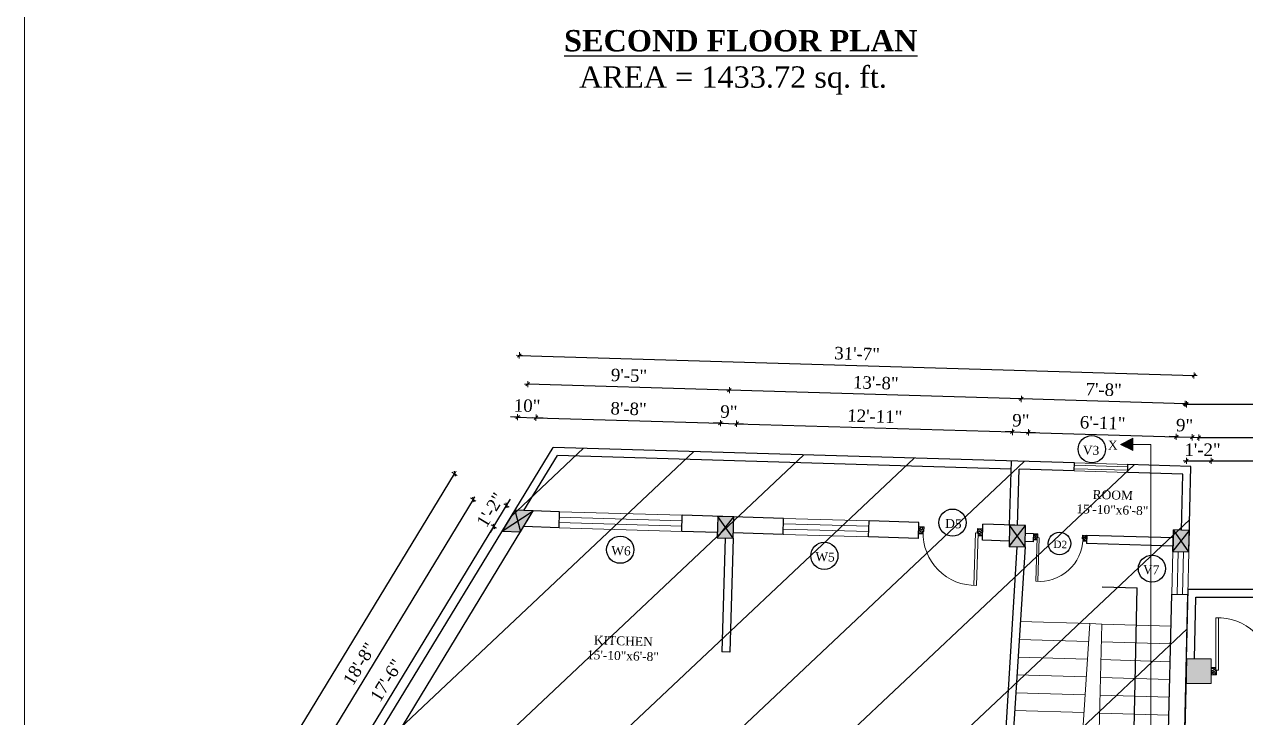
# Model space of a CAD drawing. Header units: inches. Extents: x 4069 to 291496, y -47643 to 12535.
# Drawn here: x 118399 to 119084, y -28604 to -28215 of the extents above; entities that cross this region are included whole.
import ezdxf

# ---------------------------------------------------------------- set-up
doc = ezdxf.new("R2010")
doc.units = ezdxf.units.IN
doc.header["$LTSCALE"] = 5
doc.header["$MEASUREMENT"] = 0
for name, color, linetype, lineweight in [('A-WALL', 7, 'Continuous', 9), ('Dimension', 7, 'Continuous', 18), ('DOOR', 62, 'Continuous', 0), ('Dw', 2, 'Continuous', 18), ('ele1', 21, 'Continuous', 20), ('tefriş', 30, 'Continuous', 9)]:
    doc.layers.add(name, color=color, linetype=linetype, lineweight=lineweight)
doc.layers.add('dim line', color=7, linetype='Continuous', lineweight=15, true_color=0xfab2b2)
doc.layers.add('TEXT', color=6, linetype='Continuous')
doc.layers.add('WALL', color=7, linetype='Continuous')
doc.styles.add('ordinary', font='times.ttf')
doc.dimstyles.new('Copy of 96', dxfattribs={"dimtxt": 7, "dimasz": 4, "dimexe": 0.5, "dimexo": 0.5, "dimgap": 3, "dimtad": 1, "dimdec": 1, "dimzin": 11, "dimdsep": 46, "dimlunit": 4, "dimtxsty": 'ordinary', "dimblk": 'OBLIQUE', "dimcen": 0.09, "dimse1": 1, "dimse2": 1, "dimclrt": 6, "dimazin": 0, "dimtfac": 1, "dimtdec": 1, "dimtix": 1, "dimtmove": 2, "dimatfit": 3, "dimldrblk": 'leader', "dimfxl": 0.5, "dimfxlon": 1, "dimtolj": 1, "dimtzin": 0, "dimarcsym": 0})

# ---------------------------------------------------------------- blocks, each defined once
blk = doc.blocks.new('C1a')
at = {"color": 1, "ltscale": 5}
for p, q in [((18657.75, 4625.76), (18648.75, 4625.76)), ((18648.75, 4625.76), (18648.82, 4613.76)), ((18657.82, 4613.76), (18657.75, 4625.76)), ((18648.82, 4613.76), (18657.82, 4613.76))]:
    blk.add_line(p, q, dxfattribs=at)
blk = doc.blocks.new('c2a')
at = {"color": 1, "ltscale": 5}
for p, q in [((18091.63, 4625.76), (18084.82, 4613.76)), ((18101.98, 4625.76), (18091.63, 4625.76)), ((18095.17, 4613.76), (18101.98, 4625.76)), ((18084.82, 4613.76), (18095.17, 4613.76))]:
    blk.add_line(p, q, dxfattribs=at)
blk = doc.blocks.new('A$C27B36B59')
at = {"layer": 'DOOR'}
for p, q in [((0, 4), (0, 0)), ((2.5, 4), (0, 4)), ((0, 0), (3, 0)), ((2.5, 2.5), (2.5, 4)), ((3, 2.5), (2.5, 2.5)), ((3, 0), (3, 2.5))]:
    blk.add_line(p, q, dxfattribs=at)
for centre, radius, start, end in [((-1.4, -0.54), 4.75, 22.14107, 72.83803), ((1.34, 2.09), 1.64, 45.13802, 144.89476), ((2.21, 0.3), 2.49, 83.31492, 152.65798), ((0.13, 0.37), 2.05, 349.48753, 93.68048), ((1.96, -0.47), 2.01, 58.74475, 166.49498), ((-0.06, 0.32), 1.13, 343.54197, 86.94698), ((2.08, -0.4), 1.17, 38.28162, 160.15192)]:
    blk.add_arc(centre, radius, start, end, dxfattribs=at)
blk = doc.blocks.new('D2')
at = {"layer": 'DOOR'}
for p, q in [((74473.95, 24047.59), (74473.95, 24018.09)), ((74473.95, 24047.59), (74475.45, 24047.59)), ((74475.45, 24047.59), (74475.45, 24018.13))]:
    blk.add_line(p, q, dxfattribs=at)
blk.add_arc((74473.95, 24047.59), 29.5, 180, 272.9146, dxfattribs=at)
at = {"layer": 'DOOR', "xscale": -1, "rotation": 180}
blk.add_blockref('A$C27B36B59', (74441.95, 24050.09), dxfattribs=at)
at = {"layer": 'DOOR', "rotation": 180}
blk.add_blockref('A$C27B36B59', (74477.95, 24050.09), dxfattribs=at)
blk = doc.blocks.new('oblique')
at = {"color": 0, "lineweight": -2}
blk.add_line((0.25, 0.25), (-0.25, -0.25), dxfattribs=at)
at = {"layer": 'dim line', "lineweight": 9}
for p, q in [((-0.4375, 0), (0.4375, 0)), ((0, 0.4375), (0, -0.4375))]:
    blk.add_line(p, q, dxfattribs=at)
blk = doc.blocks.new('*D5397')
at = {"layer": 'A-WALL', "color": 0, "lineweight": -2, "ltscale": 50, "transparency": 16777216}
blk.add_line((118553.06, -28676.69), (118662.38, -28496.87), dxfattribs=at)
at = {"layer": 'Defpoints', "color": 0, "ltscale": 50, "transparency": 16777216}
for p in [(118662.38, -28496.87), (118666.95, -28499.65), (118557.62, -28679.46)]:
    blk.add_point(p, dxfattribs=at)
at = {"layer": 'A-WALL', "color": 0, "lineweight": -2, "ltscale": 50, "transparency": 16777216, "xscale": 4, "yscale": 4, "zscale": 4}
for p, rotation in [((118662.38, -28496.87), 58.70147092305078), ((118553.06, -28676.69), 238.7014709230508)]:
    blk.add_blockref('oblique', p, dxfattribs=dict(at, rotation=rotation))
at = {"layer": 'A-WALL', "color": 6, "ltscale": 50, "transparency": 16777216, "insert": (118602.11, -28583.37), "char_height": 7, "attachment_point": 5, "rotation": 58.70147, "style": 'ordinary'}
blk.add_mtext('\\A1;17\'-6"', dxfattribs=at)
blk = doc.blocks.new('_OBLIQUE')
at = {"color": 0, "linetype": 'ByBlock'}
blk.add_line((-0.5, -0.5), (0.5, 0.5), dxfattribs=at)
blk = doc.blocks.new('leader')
at = {"layer": 'Dimension'}
for p, q in [((0, -4.33), (0, 4.33)), ((-4.42, 0), (4.42, 0))]:
    blk.add_line(p, q, dxfattribs=at)
blk = doc.blocks.new('*D5398')
at = {"layer": 'A-WALL', "color": 0, "lineweight": -2, "ltscale": 50, "transparency": 16777216}
for p, q in [((118669.55, -28485.08), (118671.63, -28481.66)), ((118662.38, -28496.87), (118669.55, -28485.08)), ((118662.38, -28496.87), (118660.3, -28500.29))]:
    blk.add_line(p, q, dxfattribs=at)
at = {"layer": 'Defpoints', "color": 0, "ltscale": 50, "transparency": 16777216}
for p in [(118669.55, -28485.08), (118674.12, -28487.85), (118666.95, -28499.65)]:
    blk.add_point(p, dxfattribs=at)
at = {"layer": 'A-WALL', "color": 0, "lineweight": -2, "ltscale": 50, "transparency": 16777216, "xscale": 4, "yscale": 4, "zscale": 4}
for p, rotation in [((118669.55, -28485.08), 238.7014709230508), ((118662.38, -28496.87), 58.70147092305078)]:
    blk.add_blockref('oblique', p, dxfattribs=dict(at, rotation=rotation))
at = {"layer": 'A-WALL', "color": 6, "ltscale": 50, "transparency": 16777216, "insert": (118660.41, -28487.6), "char_height": 7, "attachment_point": 5, "rotation": 58.70147, "style": 'ordinary'}
blk.add_mtext('\\A1;1\'-2"', dxfattribs=at)
blk = doc.blocks.new('*D5399')
at = {"layer": 'A-WALL', "color": 0, "lineweight": -2, "ltscale": 50, "transparency": 16777216}
blk.add_line((118650.75, -28481.72), (118534.26, -28673.33), dxfattribs=at)
at = {"layer": 'Defpoints', "color": 0, "ltscale": 50, "transparency": 16777216}
for p in [(118670.53, -28493.75), (118534.26, -28673.33), (118554.04, -28685.36)]:
    blk.add_point(p, dxfattribs=at)
at = {"layer": 'A-WALL', "color": 0, "lineweight": -2, "ltscale": 50, "transparency": 16777216, "xscale": 4, "yscale": 4, "zscale": 4}
for p, rotation in [((118650.75, -28481.72), 58.70147092277564), ((118534.26, -28673.33), 238.7014709227756)]:
    blk.add_blockref('oblique', p, dxfattribs=dict(at, rotation=rotation))
at = {"layer": 'A-WALL', "color": 6, "ltscale": 50, "transparency": 16777216, "insert": (118586.9, -28574.12), "char_height": 7, "attachment_point": 5, "rotation": 58.70147, "style": 'ordinary'}
blk.add_mtext('\\A1;18\'-8"', dxfattribs=at)
blk = doc.blocks.new('*D5401')
at = {"layer": 'A-WALL', "color": 0, "lineweight": -2, "ltscale": 50, "transparency": 16777216}
blk.add_line((118438.42, -28799.44), (118640.34, -28467.32), dxfattribs=at)
at = {"layer": 'Defpoints', "color": 0, "ltscale": 50, "transparency": 16777216}
for p in [(118640.34, -28467.32), (118674.12, -28487.85), (118472.19, -28819.98)]:
    blk.add_point(p, dxfattribs=at)
at = {"layer": 'A-WALL', "color": 0, "lineweight": -2, "ltscale": 50, "transparency": 16777216, "xscale": 4, "yscale": 4, "zscale": 4}
for p, rotation in [((118640.34, -28467.32), 58.70147092277312), ((118438.42, -28799.44), 238.7014709227732)]:
    blk.add_blockref('oblique', p, dxfattribs=dict(at, rotation=rotation))
at = {"layer": 'A-WALL', "color": 6, "ltscale": 50, "transparency": 16777216, "insert": (118533.77, -28629.97), "char_height": 7, "attachment_point": 5, "rotation": 58.70147, "style": 'ordinary'}
blk.add_mtext('\\A1;32\'-5"', dxfattribs=at)
blk = doc.blocks.new('*D5402')
at = {"layer": 'A-WALL', "color": 0, "lineweight": -2, "ltscale": 50, "transparency": 16777216}
for p, q in [((118675.68, -28435.51), (118671.68, -28435.39)), ((118675.68, -28435.51), (118686.02, -28435.81)), ((118686.02, -28435.81), (118690.02, -28435.93))]:
    blk.add_line(p, q, dxfattribs=at)
at = {"layer": 'Defpoints', "color": 0, "ltscale": 50, "transparency": 16777216}
for p in [(118686.02, -28435.81), (118674.12, -28487.85), (118684.46, -28488.16)]:
    blk.add_point(p, dxfattribs=at)
at = {"layer": 'A-WALL', "color": 0, "lineweight": -2, "ltscale": 50, "transparency": 16777216, "xscale": 4, "yscale": 4, "zscale": 4}
for p, rotation in [((118675.68, -28435.51), 358.2899854285503), ((118686.02, -28435.81), 178.2899854285504)]:
    blk.add_blockref('oblique', p, dxfattribs=dict(at, rotation=rotation))
at = {"layer": 'A-WALL', "color": 6, "ltscale": 50, "transparency": 16777216, "insert": (118681.05, -28429.1), "char_height": 7, "attachment_point": 5, "rotation": 358.28999, "style": 'ordinary'}
blk.add_mtext('\\A1;10"', dxfattribs=at)
blk = doc.blocks.new('*D5403')
at = {"layer": 'A-WALL', "color": 0, "lineweight": -2, "ltscale": 50, "transparency": 16777216}
blk.add_line((118686.02, -28435.81), (118789.63, -28438.91), dxfattribs=at)
at = {"layer": 'Defpoints', "color": 0, "ltscale": 50, "transparency": 16777216}
for p in [(118789.63, -28438.91), (118684.46, -28488.16), (118788.07, -28491.26)]:
    blk.add_point(p, dxfattribs=at)
at = {"layer": 'A-WALL', "color": 0, "lineweight": -2, "ltscale": 50, "transparency": 16777216, "xscale": 4, "yscale": 4, "zscale": 4}
for p, rotation in [((118686.02, -28435.81), 178.2899854285338), ((118789.63, -28438.91), 358.2899854285338)]:
    blk.add_blockref('oblique', p, dxfattribs=dict(at, rotation=rotation))
at = {"layer": 'A-WALL', "color": 6, "ltscale": 50, "transparency": 16777216, "insert": (118738.02, -28430.8), "char_height": 7, "attachment_point": 5, "rotation": 358.28999, "style": 'ordinary'}
blk.add_mtext('\\A1;8\'-8"', dxfattribs=at)
blk = doc.blocks.new('*D5404')
at = {"layer": 'A-WALL', "color": 0, "lineweight": -2, "ltscale": 50, "transparency": 16777216}
for p, q in [((118789.63, -28438.91), (118785.63, -28438.79)), ((118789.63, -28438.91), (118798.62, -28439.18)), ((118798.62, -28439.18), (118802.62, -28439.29))]:
    blk.add_line(p, q, dxfattribs=at)
at = {"layer": 'Defpoints', "color": 0, "ltscale": 50, "transparency": 16777216}
for p in [(118798.62, -28439.18), (118788.07, -28491.26), (118797.06, -28491.52)]:
    blk.add_point(p, dxfattribs=at)
at = {"layer": 'A-WALL', "color": 0, "lineweight": -2, "ltscale": 50, "transparency": 16777216, "xscale": 4, "yscale": 4, "zscale": 4}
for p, rotation in [((118789.63, -28438.91), 358.2899854285338), ((118798.62, -28439.18), 178.2899854285338)]:
    blk.add_blockref('oblique', p, dxfattribs=dict(at, rotation=rotation))
at = {"layer": 'A-WALL', "color": 6, "ltscale": 50, "transparency": 16777216, "insert": (118794.32, -28432.47), "char_height": 7, "attachment_point": 5, "rotation": 358.28999, "style": 'ordinary'}
blk.add_mtext('\\A1;9"', dxfattribs=at)
blk = doc.blocks.new('*D5405')
at = {"layer": 'A-WALL', "color": 0, "lineweight": -2, "ltscale": 50, "transparency": 16777216}
blk.add_line((118798.62, -28439.18), (118953.56, -28443.8), dxfattribs=at)
at = {"layer": 'Defpoints', "color": 0, "ltscale": 50, "transparency": 16777216}
for p in [(118953.56, -28443.8), (118797.06, -28491.52), (118951.99, -28496.15)]:
    blk.add_point(p, dxfattribs=at)
at = {"layer": 'A-WALL', "color": 0, "lineweight": -2, "ltscale": 50, "transparency": 16777216, "xscale": 4, "yscale": 4, "zscale": 4}
for p, rotation in [((118798.62, -28439.18), 178.2899854285338), ((118953.56, -28443.8), 358.2899854285338)]:
    blk.add_blockref('oblique', p, dxfattribs=dict(at, rotation=rotation))
at = {"layer": 'A-WALL', "color": 6, "ltscale": 50, "transparency": 16777216, "insert": (118876.28, -28434.99), "char_height": 7, "attachment_point": 5, "rotation": 358.28999, "style": 'ordinary'}
blk.add_mtext('\\A1;12\'-11"', dxfattribs=at)
blk = doc.blocks.new('*D5406')
at = {"layer": 'A-WALL', "color": 0, "lineweight": -2, "ltscale": 50, "transparency": 16777216}
for p, q in [((118953.56, -28443.8), (118949.56, -28443.68)), ((118953.56, -28443.8), (118962.55, -28444.07)), ((118962.55, -28444.07), (118966.55, -28444.19))]:
    blk.add_line(p, q, dxfattribs=at)
at = {"layer": 'Defpoints', "color": 0, "ltscale": 50, "transparency": 16777216}
for p in [(118962.55, -28444.07), (118951.99, -28496.15), (118960.99, -28496.42)]:
    blk.add_point(p, dxfattribs=at)
at = {"layer": 'A-WALL', "color": 0, "lineweight": -2, "ltscale": 50, "transparency": 16777216, "xscale": 4, "yscale": 4, "zscale": 4}
for p, rotation in [((118953.56, -28443.8), 358.2899854285338), ((118962.55, -28444.07), 178.2899854285338)]:
    blk.add_blockref('oblique', p, dxfattribs=dict(at, rotation=rotation))
at = {"layer": 'A-WALL', "color": 6, "ltscale": 50, "transparency": 16777216, "insert": (118958.25, -28437.37), "char_height": 7, "attachment_point": 5, "rotation": 358.28999, "style": 'ordinary'}
blk.add_mtext('\\A1;9"', dxfattribs=at)
blk = doc.blocks.new('*D5407')
at = {"layer": 'A-WALL', "color": 0, "lineweight": -2, "ltscale": 50, "transparency": 16777216}
blk.add_line((118962.55, -28444.07), (119045.51, -28446.55), dxfattribs=at)
at = {"layer": 'Defpoints', "color": 0, "ltscale": 50, "transparency": 16777216}
for p in [(119045.51, -28446.55), (118960.99, -28496.42), (119043.95, -28498.9)]:
    blk.add_point(p, dxfattribs=at)
at = {"layer": 'A-WALL', "color": 0, "lineweight": -2, "ltscale": 50, "transparency": 16777216, "xscale": 4, "yscale": 4, "zscale": 4}
for p, rotation in [((118962.55, -28444.07), 178.2899854285338), ((119045.51, -28446.55), 358.2899854285338)]:
    blk.add_blockref('oblique', p, dxfattribs=dict(at, rotation=rotation))
at = {"layer": 'A-WALL', "color": 6, "ltscale": 50, "transparency": 16777216, "insert": (119004.23, -28438.75), "char_height": 7, "attachment_point": 5, "rotation": 358.28999, "style": 'ordinary'}
blk.add_mtext('\\A1;6\'-11"', dxfattribs=at)
blk = doc.blocks.new('*D5408')
at = {"layer": 'A-WALL', "color": 0, "lineweight": -2, "ltscale": 50, "transparency": 16777216}
for p, q in [((119045.51, -28446.55), (119041.52, -28446.43)), ((119045.51, -28446.55), (119054.51, -28446.81)), ((119054.51, -28446.81), (119058.51, -28446.93))]:
    blk.add_line(p, q, dxfattribs=at)
at = {"layer": 'Defpoints', "color": 0, "ltscale": 50, "transparency": 16777216}
for p in [(119054.51, -28446.81), (119043.95, -28498.9), (119052.95, -28499.16)]:
    blk.add_point(p, dxfattribs=at)
at = {"layer": 'A-WALL', "color": 0, "lineweight": -2, "ltscale": 50, "transparency": 16777216, "xscale": 4, "yscale": 4, "zscale": 4}
for p, rotation in [((119045.51, -28446.55), 358.2899854285338), ((119054.51, -28446.81), 178.2899854285338)]:
    blk.add_blockref('oblique', p, dxfattribs=dict(at, rotation=rotation))
at = {"layer": 'A-WALL', "color": 6, "ltscale": 50, "transparency": 16777216, "insert": (119050.21, -28440.11), "char_height": 7, "attachment_point": 5, "rotation": 358.28999, "style": 'ordinary'}
blk.add_mtext('\\A1;9"', dxfattribs=at)
blk = doc.blocks.new('*D5409')
at = {"layer": 'A-WALL', "color": 0, "lineweight": -2, "ltscale": 50, "transparency": 16777216}
blk.add_line((119050.57, -28428.01), (118958.61, -28425.27), dxfattribs=at)
at = {"layer": 'Defpoints', "color": 0, "ltscale": 50, "transparency": 16777216}
for p in [(118958.61, -28425.27), (118956.49, -28496.28), (119048.45, -28499.03)]:
    blk.add_point(p, dxfattribs=at)
at = {"layer": 'A-WALL', "color": 0, "lineweight": -2, "ltscale": 50, "transparency": 16777216, "xscale": 4, "yscale": 4, "zscale": 4}
for p, rotation in [((118958.61, -28425.27), 178.2899854285038), ((119050.57, -28428.01), 358.2899854285037)]:
    blk.add_blockref('oblique', p, dxfattribs=dict(at, rotation=rotation))
at = {"layer": 'A-WALL', "color": 6, "ltscale": 50, "transparency": 16777216, "insert": (119004.79, -28420.07), "char_height": 7, "attachment_point": 5, "rotation": 358.28999, "style": 'ordinary'}
blk.add_mtext('\\A1;7\'-8"', dxfattribs=at)
blk = doc.blocks.new('*D5410')
at = {"layer": 'A-WALL', "color": 0, "lineweight": -2, "ltscale": 50, "transparency": 16777216}
blk.add_line((118958.61, -28425.27), (118794.68, -28420.37), dxfattribs=at)
at = {"layer": 'Defpoints', "color": 0, "ltscale": 50, "transparency": 16777216}
for p in [(118794.68, -28420.37), (118792.56, -28491.39), (118956.49, -28496.28)]:
    blk.add_point(p, dxfattribs=at)
at = {"layer": 'A-WALL', "color": 0, "lineweight": -2, "ltscale": 50, "transparency": 16777216, "xscale": 4, "yscale": 4, "zscale": 4}
for p, rotation in [((118794.68, -28420.37), 178.2899854284817), ((118958.61, -28425.27), 358.2899854284817)]:
    blk.add_blockref('oblique', p, dxfattribs=dict(at, rotation=rotation))
at = {"layer": 'A-WALL', "color": 6, "ltscale": 50, "transparency": 16777216, "insert": (118876.84, -28416.26), "char_height": 7, "attachment_point": 5, "rotation": 358.28999, "style": 'ordinary'}
blk.add_mtext('\\A1;13\'-8"', dxfattribs=at)
blk = doc.blocks.new('*D5411')
at = {"layer": 'A-WALL', "color": 0, "lineweight": -2, "ltscale": 50, "transparency": 16777216}
blk.add_line((118794.68, -28420.37), (118681.41, -28416.99), dxfattribs=at)
at = {"layer": 'Defpoints', "color": 0, "ltscale": 50, "transparency": 16777216}
for p in [(118681.41, -28416.99), (118679.29, -28488.01), (118792.56, -28491.39)]:
    blk.add_point(p, dxfattribs=at)
at = {"layer": 'A-WALL', "color": 0, "lineweight": -2, "ltscale": 50, "transparency": 16777216, "xscale": 4, "yscale": 4, "zscale": 4}
for p, rotation in [((118681.41, -28416.99), 178.2899854284817), ((118794.68, -28420.37), 358.2899854284817)]:
    blk.add_blockref('oblique', p, dxfattribs=dict(at, rotation=rotation))
at = {"layer": 'A-WALL', "color": 6, "ltscale": 50, "transparency": 16777216, "insert": (118738.24, -28412.11), "char_height": 7, "attachment_point": 5, "rotation": 358.28999, "style": 'ordinary'}
blk.add_mtext('\\A1;9\'-5"', dxfattribs=at)
blk = doc.blocks.new('*D5412')
at = {"layer": 'A-WALL', "color": 0, "lineweight": -2, "ltscale": 50, "transparency": 16777216}
blk.add_line((118676.71, -28400.83), (119055.55, -28412.14), dxfattribs=at)
at = {"layer": 'Defpoints', "color": 0, "ltscale": 50, "transparency": 16777216}
for p in [(119055.55, -28412.14), (118674.12, -28487.85), (119052.95, -28499.16)]:
    blk.add_point(p, dxfattribs=at)
at = {"layer": 'A-WALL', "color": 0, "lineweight": -2, "ltscale": 50, "transparency": 16777216, "xscale": 4, "yscale": 4, "zscale": 4}
for p, rotation in [((118676.71, -28400.83), 178.2899854284817), ((119055.55, -28412.14), 358.2899854284817)]:
    blk.add_blockref('oblique', p, dxfattribs=dict(at, rotation=rotation))
at = {"layer": 'A-WALL', "color": 6, "ltscale": 50, "transparency": 16777216, "insert": (118866.33, -28399.91), "char_height": 7, "attachment_point": 5, "rotation": 358.28999, "style": 'ordinary'}
blk.add_mtext('\\A1;31\'-7"', dxfattribs=at)
blk = doc.blocks.new('x-x')
at = {"ltscale": 5}
for points in [[(11364.03, -701.52), (11364.03, -694.51), (11357.15, -698.09)], [(11364.03, -1135.52), (11364.03, -1128.51), (11357.15, -1132.09)]]:
    blk.add_hatch(color=256, dxfattribs=at).paths.add_polyline_path(points)
for p, q in [((11364.03, -694.51), (11357.15, -698.09)), ((11357.15, -698.09), (11364.03, -701.52)), ((11364.03, -701.52), (11364.03, -694.51)), ((11374.13, -698.09), (11364.03, -698.09)), ((11374.13, -698.09), (11374.13, -1132.09)), ((11364.03, -1128.51), (11357.15, -1132.09)), ((11364.03, -1135.52), (11364.03, -1128.51)), ((11357.15, -1132.09), (11364.03, -1135.52)), ((11374.13, -1132.09), (11364.03, -1132.09))]:
    blk.add_line(p, q, dxfattribs=at)
at = {"layer": 'A-WALL', "color": 1, "ltscale": 5}
blk.add_line((11374.13, -1120.09), (11374.13, -1132.09), dxfattribs=at)
at = {"layer": 'TEXT', "style": 'ordinary'}
for p in [(11350.08, -700.97), (11350.08, -1134.1)]:
    blk.add_text('X', height=5, dxfattribs=at).set_placement(p)
blk = doc.blocks.new('*D5425')
at = {"layer": 'A-WALL', "color": 0, "lineweight": -2, "ltscale": 50, "transparency": 16777216}
blk.add_line((119051.24, -28460.05), (119065.24, -28460.05), dxfattribs=at)
at = {"layer": 'Defpoints', "color": 0, "ltscale": 50, "transparency": 16777216}
for p in [(119065.24, -28460.05), (119051.24, -28571.2), (119065.24, -28571.2)]:
    blk.add_point(p, dxfattribs=at)
at = {"layer": 'A-WALL', "color": 0, "lineweight": -2, "ltscale": 50, "transparency": 16777216, "xscale": 4, "yscale": 4, "zscale": 4, "rotation": 180}
blk.add_blockref('oblique', (119051.24, -28460.05), dxfattribs=at)
at = {"layer": 'A-WALL', "color": 0, "lineweight": -2, "ltscale": 50, "transparency": 16777216, "xscale": 4, "yscale": 4, "zscale": 4}
blk.add_blockref('oblique', (119065.24, -28460.05), dxfattribs=at)
at = {"layer": 'A-WALL', "color": 6, "ltscale": 50, "transparency": 16777216, "insert": (119060.33, -28453.8), "char_height": 7, "attachment_point": 5, "style": 'ordinary'}
blk.add_mtext('\\A1;1\'-2"', dxfattribs=at)
blk = doc.blocks.new('*D5426')
at = {"layer": 'A-WALL', "color": 0, "lineweight": -2, "ltscale": 5, "transparency": 16777216}
blk.add_line((119065.24, -28460.05), (119172.13, -28460.05), dxfattribs=at)
at = {"layer": 'Defpoints', "color": 0, "ltscale": 5, "transparency": 16777216}
for p in [(119172.13, -28460.05), (119172.13, -28499.82), (119065.24, -28571.2)]:
    blk.add_point(p, dxfattribs=at)
at = {"layer": 'A-WALL', "color": 0, "lineweight": -2, "ltscale": 5, "transparency": 16777216, "xscale": 4, "yscale": 4, "zscale": 4, "rotation": 180}
blk.add_blockref('oblique', (119065.24, -28460.05), dxfattribs=at)
at = {"layer": 'A-WALL', "color": 0, "lineweight": -2, "ltscale": 5, "transparency": 16777216, "xscale": 4, "yscale": 4, "zscale": 4}
blk.add_blockref('oblique', (119172.13, -28460.05), dxfattribs=at)
at = {"layer": 'A-WALL', "color": 6, "ltscale": 5, "transparency": 16777216, "insert": (119118.68, -28453.49), "char_height": 7, "attachment_point": 5, "style": 'ordinary'}
blk.add_mtext('\\A1;8\'-11"', dxfattribs=at)
blk = doc.blocks.new('*D5433')
at = {"layer": 'A-WALL', "color": 0, "lineweight": -2, "ltscale": 5, "transparency": 16777216}
blk.add_line((119058.24, -28447.01), (119179.13, -28447.01), dxfattribs=at)
at = {"layer": 'Defpoints', "color": 0, "ltscale": 5, "transparency": 16777216}
for p in [(119179.13, -28447.01), (119058.24, -28578.2), (119179.13, -28578.2)]:
    blk.add_point(p, dxfattribs=at)
at = {"layer": 'A-WALL', "color": 0, "lineweight": -2, "ltscale": 5, "transparency": 16777216, "xscale": 4, "yscale": 4, "zscale": 4, "rotation": 180}
blk.add_blockref('oblique', (119058.24, -28447.01), dxfattribs=at)
at = {"layer": 'A-WALL', "color": 0, "lineweight": -2, "ltscale": 5, "transparency": 16777216, "xscale": 4, "yscale": 4, "zscale": 4}
blk.add_blockref('oblique', (119179.13, -28447.01), dxfattribs=at)
at = {"layer": 'A-WALL', "color": 6, "ltscale": 5, "transparency": 16777216, "insert": (119118.68, -28440.45), "char_height": 7, "attachment_point": 5, "style": 'ordinary'}
blk.add_mtext('\\A1;10\'-1"', dxfattribs=at)
blk = doc.blocks.new('*D5436')
at = {"layer": 'A-WALL', "color": 0, "lineweight": -2, "ltscale": 5, "transparency": 16777216}
blk.add_line((119051.24, -28428.29), (119172.13, -28428.29), dxfattribs=at)
at = {"layer": 'Defpoints', "color": 0, "ltscale": 5, "transparency": 16777216}
for p in [(119172.13, -28428.29), (119172.13, -28499.82), (119051.24, -28571.2)]:
    blk.add_point(p, dxfattribs=at)
at = {"layer": 'A-WALL', "color": 0, "lineweight": -2, "ltscale": 5, "transparency": 16777216, "xscale": 4, "yscale": 4, "zscale": 4, "rotation": 180}
blk.add_blockref('oblique', (119051.24, -28428.29), dxfattribs=at)
at = {"layer": 'A-WALL', "color": 0, "lineweight": -2, "ltscale": 5, "transparency": 16777216, "xscale": 4, "yscale": 4, "zscale": 4}
blk.add_blockref('oblique', (119172.13, -28428.29), dxfattribs=at)
at = {"layer": 'A-WALL', "color": 6, "ltscale": 5, "transparency": 16777216, "insert": (119111.68, -28421.73), "char_height": 7, "attachment_point": 5, "style": 'ordinary'}
blk.add_mtext('\\A1;10\'-1"', dxfattribs=at)

msp = doc.modelspace()

# ---------------------------------------------------------------- hatches: boundary and pattern name
at = {"layer": 'WALL', "linetype": 'ByBlock', "ltscale": 5, "true_color": 0xf8991e}
h = msp.add_hatch(dxfattribs=at)
h.set_pattern_fill('ANSI31', color=30, scale=350, angle=-1.71001457)
h.set_pattern_definition([(43.29, (111188.103, -25323.55), (-29.99899, 31.8453), [])])
h.paths.add_polyline_path([(118450.68787, -28855.35057), (118695.6227, -28452.48024), (119053.91106, -28463.17667), (119044.08621, -28873.06603)])
h = msp.add_hatch(color=30, dxfattribs=at)
h.dxf.hatch_style = 1
h.paths.add_polyline_path([(118675.70434, -28493.90431), (118677.29245, -28499.95439), (118684.46128, -28488.16307)])
h.paths.add_polyline_path([(118675.70434, -28493.90431), (118684.46128, -28488.16307), (118674.11623, -28487.85422)])
h.paths.add_polyline_path([(118674.11623, -28487.85422), (118666.9474, -28499.64555), (118675.70434, -28493.90431)])
h.paths.add_polyline_path([(118675.70434, -28493.90431), (118666.9474, -28499.64555), (118677.29245, -28499.95439)])
h = msp.add_hatch(color=30, dxfattribs=at)
h.dxf.hatch_style = 1
h.paths.add_polyline_path([(118792.38432, -28497.3877), (118787.70728, -28503.25074), (118796.70327, -28503.51931)])
h.paths.add_polyline_path([(118796.70327, -28503.51931), (118797.06137, -28491.52466), (118792.38432, -28497.3877)])
h.paths.add_polyline_path([(118792.38432, -28497.3877), (118797.06137, -28491.52466), (118788.06537, -28491.25609)])
h.paths.add_polyline_path([(118788.06537, -28491.25609), (118787.70728, -28503.25074), (118792.38432, -28497.3877)])
h = msp.add_hatch(color=30, dxfattribs=at)
h.dxf.hatch_style = 1
h.paths.add_polyline_path([(118956.31129, -28502.28162), (118951.63425, -28508.14466), (118960.63024, -28508.41323)])
h.paths.add_polyline_path([(118960.63024, -28508.41323), (118960.98833, -28496.41857), (118956.31129, -28502.28162)])
h.paths.add_polyline_path([(118956.31129, -28502.28162), (118960.98833, -28496.41857), (118951.99234, -28496.15)])
h.paths.add_polyline_path([(118951.99234, -28496.15), (118951.63425, -28508.14466), (118956.31129, -28502.28162)])
h = msp.add_hatch(color=30, dxfattribs=at)
h.dxf.hatch_style = 1
h.paths.add_polyline_path([(119052.66313, -28511.1608), (119048.3072, -28505.02809), (119043.66696, -28510.89223)])
h.paths.add_polyline_path([(119052.66313, -28511.1608), (119052.94744, -28499.16394), (119048.3072, -28505.02809)])
h.paths.add_polyline_path([(119052.94744, -28499.16394), (119043.95128, -28498.89537), (119048.3072, -28505.02809)])
h.paths.add_polyline_path([(119048.3072, -28505.02809), (119043.95128, -28498.89537), (119043.66696, -28510.89223)])
h = msp.add_hatch(color=30, dxfattribs=at)
h.dxf.hatch_style = 1
h.paths.add_polyline_path([(119051.24021, -28585.20133), (119065.24021, -28585.20133), (119065.24021, -28571.20133), (119051.24021, -28571.20133)])

# ---------------------------------------------------------------- linework, layer by layer
at = {"color": 1, "ltscale": 5}
for p, q in [((118666.9474, -28499.64555), (118684.46128, -28488.16307)), ((118674.11623, -28487.85422), (118677.29245, -28499.95439)), ((118787.70728, -28503.25074), (118797.06137, -28491.52466)), ((118796.70327, -28503.51931), (118788.06537, -28491.25609)), ((118951.63425, -28508.14466), (118960.98833, -28496.41857)), ((118960.63024, -28508.41323), (118951.99234, -28496.15)), ((119043.66696, -28510.89223), (119052.94744, -28499.16394)), ((119052.66313, -28511.1608), (119043.95128, -28498.89537)), ((118957.67098, -28560.34797), (118957.33656, -28560.32676))]:
    msp.add_line(p, q, dxfattribs=at)
at = {"layer": 'A-WALL', "lineweight": 30}
for p, q in [((118450.68787, -28855.35057), (118695.6227, -28452.48024)), ((118988.45398, -28461.2225), (118695.6227, -28452.48024)), ((118679.28875, -28488.00864), (118698.10692, -28457.05641)), ((118952.93233, -28464.66403), (118698.10692, -28457.05641)), ((118951.99234, -28496.15), (118953.06661, -28460.16604)), ((118988.31969, -28465.7205), (118988.45398, -28461.2225)), ((119018.30633, -28466.61572), (119018.44061, -28462.11773)), ((119053.8004, -28463.17337), (119018.44061, -28462.11773)), ((119052.66313, -28511.1608), (119053.8004, -28463.17337)), ((118956.49033, -28496.28429), (118957.43032, -28464.79832)), ((118988.31969, -28465.7205), (118957.43032, -28464.79832)), ((119049.1957, -28467.5379), (119018.30633, -28466.61572)), ((119048.44936, -28499.02966), (119049.1957, -28467.5379)), ((118602.3185, -28623.27202), (118684.46128, -28488.16307)), ((118699.22467, -28488.60382), (118674.11623, -28487.85422)), ((118698.9561, -28497.59981), (118699.22467, -28488.60382)), ((118767.92537, -28499.65883), (118768.19394, -28490.66284)), ((118825.0489, -28492.3602), (118768.19394, -28490.66284)), ((118698.9561, -28497.59981), (118679.08466, -28497.00656)), ((118824.78033, -28501.3562), (118825.0489, -28492.3602)), ((118872.75895, -28502.78856), (118873.02752, -28493.79257)), ((118901.01505, -28494.62812), (118873.02752, -28493.79257)), ((118900.74648, -28503.62411), (118901.01505, -28494.62812)), ((118936.73045, -28504.69838), (118936.99902, -28495.70239)), ((118960.98833, -28496.41857), (118936.99902, -28495.70239)), ((118787.79681, -28500.25208), (118767.92537, -28499.65883)), ((118792.20528, -28503.38503), (118790.29546, -28567.35653)), ((118796.70327, -28503.51931), (118794.79345, -28567.49081)), ((118824.78033, -28501.3562), (118796.7928, -28500.52065)), ((118900.74648, -28503.62411), (118872.75895, -28502.78856)), ((118951.72377, -28505.146), (118936.73045, -28504.69838)), ((118965.35204, -28501.05085), (118960.85405, -28500.91657)), ((118965.35204, -28501.05085), (118965.21776, -28505.54885)), ((118995.33748, -28501.94605), (118995.2032, -28506.44404)), ((119043.84466, -28503.39419), (118995.33748, -28501.94605)), ((119043.66696, -28510.89223), (119043.95128, -28498.89537)), ((118955.94973, -28508.2735), (118948.83902, -28626.11378)), ((118960.63024, -28508.41323), (118953.1545, -28626.24262)), ((118965.21776, -28505.54885), (118960.71976, -28505.41456)), ((119043.73804, -28507.89301), (118995.2032, -28506.44404)), ((119051.24021, -28571.20133), (119052.16448, -28532.20133)), ((119052.16448, -28532.20133), (119133.12647, -28532.20133)), ((119040.58686, -28640.85819), (119043.09833, -28534.88594)), ((119043.09833, -28534.88594), (119052.09449, -28535.15452)), ((119046.65954, -28764.48366), (119052.09449, -28535.15452)), ((119055.74147, -28571.20133), (119056.5591, -28536.70133)), ((119056.5591, -28536.70133), (119137.62647, -28536.70133)), ((118794.79345, -28567.49081), (118790.29546, -28567.35653)), ((119051.24021, -28571.20133), (119049.32265, -28652.11289))]:
    msp.add_line(p, q, dxfattribs=at)
at = {"layer": 'A-WALL', "ltscale": 5}
msp.add_lwpolyline([(119051.24021, -28585.20133), (119065.24021, -28585.20133), (119065.24021, -28571.20133), (119051.24021, -28571.20133)], close=True, dxfattribs=at)
at = {"layer": 'Dw', "color": 3}
for p, q in [((119018.40331, -28463.36717), (118988.41667, -28462.47194)), ((119018.44061, -28462.11773), (118988.45398, -28461.2225)), ((119018.30633, -28466.61572), (118988.31969, -28465.7205)), ((119018.34363, -28465.36628), (118988.35699, -28464.47105)), ((118699.22467, -28488.60382), (118768.19394, -28490.66284)), ((118698.9561, -28497.59981), (118767.92537, -28499.65883)), ((118699.04562, -28494.60114), (118768.01489, -28496.66017)), ((118699.13514, -28491.60248), (118768.10441, -28493.66151)), ((118824.95937, -28495.35887), (118872.938, -28496.79123)), ((118825.0489, -28492.3602), (118873.02752, -28493.79257)), ((118824.78033, -28501.3562), (118872.75895, -28502.78856)), ((118824.86985, -28498.35753), (118872.84847, -28499.7899)), ((119043.09833, -28534.88594), (119043.66696, -28510.89223)), ((119046.09683, -28534.98469), (119046.66547, -28510.99098)), ((119049.09599, -28535.05577), (119049.66462, -28511.06205)), ((119052.09515, -28535.12685), (119052.66378, -28511.13313))]:
    msp.add_line(p, q, dxfattribs=at)
at = {"layer": 'ele1'}
msp.add_lwpolyline([(118398.77009, -26900.77781), (121483.73454, -26900.77781), (121483.73454, -29056.11078), (118398.77009, -29056.11078)], close=True, dxfattribs=at)
msp.add_lwpolyline([(118398.77009, -26900.77781), (121483.73454, -26900.77781), (121483.73454, -29056.11078), (118398.77009, -29056.11078)], close=True, dxfattribs=at)
at = {"layer": 'tefriş', "ltscale": 5}
for p, q in [((118996.95202, -28551.51623), (118957.96939, -28550.35243)), ((118993.15079, -28611.42947), (118996.95202, -28551.51623)), ((118996.95202, -28551.51623), (119003.68922, -28551.71736)), ((119002.26762, -28611.70241), (119003.68922, -28551.71736)), ((119042.67185, -28552.88116), (119003.68922, -28551.71736)), ((118996.31919, -28561.49055), (118957.33656, -28560.32676)), ((119042.43486, -28562.88119), (119003.45223, -28561.71739)), ((118995.68637, -28571.46488), (118956.70373, -28570.30109)), ((119042.19794, -28572.87819), (119003.21531, -28571.71439)), ((118995.05354, -28581.43921), (118956.07091, -28580.27542)), ((119041.96106, -28582.8733), (119002.97843, -28581.70951)), ((118994.41787, -28591.45839), (118955.43524, -28590.29459)), ((119041.72409, -28592.8722), (119002.74146, -28591.7084)), ((118993.78789, -28601.38787), (118954.80526, -28600.22407)), ((119041.48717, -28602.8692), (119002.50454, -28601.7054))]:
    msp.add_line(p, q, dxfattribs=at)
at = {"layer": 'TEXT'}
for centre, radius in [((118998.13063, -28453.52843), 7.64038), ((118919.9037, -28494.77222), 7.64038), ((118733.3517, -28509.98049), 7.64038), ((118980.00054, -28506.50144), 6.36673), ((118847.95099, -28513.40177), 7.64038), ((119031.90156, -28520.61927), 7.64038)]:
    msp.add_circle(centre, radius, dxfattribs=at)
at = {"layer": 'WALL', "color": 2, "linetype": 'ByBlock', "ltscale": 5}
for p in [(119003.87302, -28530.87867), (119021.58568, -28624.63166)]:
    msp.add_line(p, (119023.67418, -28531.46982), dxfattribs=at)
for points in [[(118666.9474, -28499.64555), (118677.29245, -28499.95439), (118684.46128, -28488.16307), (118674.11623, -28487.85422)], [(118787.70728, -28503.25074), (118796.70327, -28503.51931), (118797.06137, -28491.52466), (118788.06537, -28491.25609)], [(118951.63425, -28508.14466), (118960.63024, -28508.41323), (118960.98833, -28496.41857), (118951.99234, -28496.15)], [(119043.95128, -28498.89537), (119043.66696, -28510.89223), (119052.66313, -28511.1608), (119052.94744, -28499.16394)]]:
    msp.add_lwpolyline(points, close=True, dxfattribs=at)

# ---------------------------------------------------------------- block references
at = {"layer": 'A-WALL', "color": 1}
msp.add_blockref('x-x', (107657.10727, -27752.75988), dxfattribs=at)
at = {"layer": 'WALL', "color": 2, "linetype": 'ByBlock', "ltscale": 5, "rotation": 358.2899854285037}
for name, p in [('c2a', (100452.50311, -32571.68177)), ('C1a', (100265.47402, -32566.09816))]:
    msp.add_blockref(name, p, dxfattribs=at)
at = {"layer": 'WALL', "color": 2, "linetype": 'ByBlock'}
for p, rotation in [((43774.46367, -50315.0856), 358.2899854285037), ((193543.19143, -4530.11341), 180.0000000001832)]:
    msp.add_blockref('D2', p, dxfattribs=dict(at, rotation=rotation))
at = {"layer": 'WALL', "color": 2, "linetype": 'ByBlock', "xscale": -0.8332999999984169, "yscale": 0.8333000000002357, "zscale": 0.8333, "rotation": 358.2899854285037}
msp.add_blockref('D2', (180402.14915, -50385.06758), dxfattribs=at)

# ---------------------------------------------------------------- texts
at = {"layer": 'TEXT', "style": 'ordinary'}
for s, height, rotation, p in [('V3', 5, 358.29037351, (118993.00844, -28456.44099)), ('D5', 5, 358.28959735, (118915.71609, -28497.71263)), ('D2', 4.1665, 358.28959735, (118976.511, -28508.95168)), ('W6', 5, 358.29037351, (118728.2295, -28512.89306)), ('W5', 5, 358.29037351, (118842.8288, -28516.31433)), ('V7', 5, 358.29037351, (119026.77937, -28523.53183))]:
    msp.add_text(s, height=height, rotation=rotation, dxfattribs=at).set_placement(p)
at = {"layer": 'TEXT', "char_height": 12, "width": 219.8150831, "attachment_point": 8, "style": 'ordinary'}
for s, insert in [('{\\fTimes New Roman|b1|i0|c0|p18;\\LSECOND FLOOR PLAN}', (118800.98239, -28230.23106)), ('AREA = 1433.72 sq. ft.', (118796.67585, -28254.35405))]:
    msp.add_mtext(s, dxfattribs=dict(at, insert=insert))
at = {"layer": 'TEXT', "char_height": 5, "attachment_point": 8, "rotation": 358.28959735, "style": 'ordinary'}
for s, insert in [('ROOM\\P15\'-10"x6\'-8"', (119009.60439, -28490.11087)), ('KITCHEN\\P15\'-10"x6\'-8"', (118734.74547, -28572.09627))]:
    msp.add_mtext_dynamic_manual_height_columns(s, width=101.5687276, gutter_width=1720.71691, heights=[0], dxfattribs=dict(at, insert=insert))

# ---------------------------------------------------------------- dimensions: what is measured, and where the dimension line sits
at = {"layer": 'A-WALL', "ltscale": 50}
for base, p1, p2, angle, picture, middle in [((119055.54557, -28412.13689), (118674.11623, -28487.85422), (119052.94744, -28499.16394), 358.28998543, '*D5412', (118866.32604, -28399.9143)), ((118681.40892, -28416.99151), (118792.56337, -28491.39037), (118679.28875, -28488.00864), 358.28998543, '*D5411', (118738.2423, -28412.11465)), ((118794.68353, -28420.37324), (118956.49033, -28496.28429), (118792.56337, -28491.39037), 358.28998543, '*D5410', (118876.84279, -28416.26256)), ((118789.62822, -28438.90697), (118684.46128, -28488.16307), (118788.06537, -28491.25609), 178.28998543, '*D5403', (118738.02194, -28430.80282)), ((118798.62421, -28439.17554), (118788.06537, -28491.25609), (118797.06137, -28491.52466), 178.28998543, '*D5404', (118794.32229, -28432.47353)), ((118953.55518, -28443.80089), (118797.06137, -28491.52466), (118951.99234, -28496.15), 178.28998543, '*D5405', (118876.28366, -28434.99111)), ((118962.55117, -28444.06946), (118951.99234, -28496.15), (118960.98833, -28496.41857), 178.28998543, '*D5406', (118958.24925, -28437.36744)), ((119045.51413, -28446.54625), (118960.98833, -28496.41857), (119043.95128, -28498.89537), 178.28998543, '*D5407', (119004.22842, -28438.75021)), ((119054.51029, -28446.81483), (119043.95128, -28498.89537), (119052.94744, -28499.16394), 178.28998543, '*D5408', (119050.20828, -28440.11281)), ((118669.5517, -28485.07911), (118666.9474, -28499.64555), (118674.11623, -28487.85422), 238.70147092, '*D5398', (118660.41322, -28487.59804)), ((118662.38288, -28496.87044), (118557.62283, -28679.46328), (118666.9474, -28499.64555), 238.70147092, '*D5397', (118602.10615, -28583.36586))]:
    dim = msp.add_linear_dim(base=base, p1=p1, p2=p2, angle=angle, dimstyle='Copy of 96', override={"dimdec": 0, "dimblk": 'oblique', "dimtdec": 0, "dimarcsym": 1}, dxfattribs=at)
    dim.commit()
    dim.dimension.update_dxf_attribs({"geometry": picture, "text_midpoint": middle})
for p1, p2, distance, picture, middle in [((119048.44936, -28499.02966), (118956.49033, -28496.28429), -71.04877, '*D5409', (119004.78609, -28420.07211)), ((118674.11623, -28487.85422), (118684.46128, -28488.16307), 52.37244, '*D5402', (118681.04737, -28429.10189)), ((118472.19434, -28819.97659), (118674.11623, -28487.85422), 39.52759, '*D5401', (118533.77424, -28629.97274)), ((118670.53182, -28493.74988), (118554.03842, -28685.35894), -23.15088, '*D5399', (118586.89752, -28574.1194))]:
    dim = msp.add_aligned_dim(p1=p1, p2=p2, distance=distance, dimstyle='Copy of 96', override={"dimdec": 0, "dimblk": 'oblique', "dimtdec": 0, "dimarcsym": 1}, dxfattribs=at)
    dim.commit()
    dim.dimension.update_dxf_attribs({"geometry": picture, "text_midpoint": middle})
at = {"layer": 'A-WALL', "ltscale": 5}
for base, p1, p2, picture, middle in [((119172.12647, -28428.29197), (119051.24021, -28571.20133), (119172.12647, -28499.81793), '*D5436', (119111.68334, -28421.73141)), ((119179.12647, -28447.01231), (119058.24021, -28578.20133), (119179.12647, -28578.20133), '*D5433', (119118.68334, -28440.45175)), ((119172.12647, -28460.04955), (119065.24021, -28571.20133), (119172.12647, -28499.81793), '*D5426', (119118.68334, -28453.48899))]:
    dim = msp.add_linear_dim(base=base, p1=p1, p2=p2, dimstyle='Copy of 96', override={"dimdec": 0, "dimblk": 'oblique', "dimtdec": 0, "dimarcsym": 1}, dxfattribs=at)
    dim.commit()
    dim.dimension.update_dxf_attribs({"geometry": picture, "text_midpoint": middle})
at = {"layer": 'A-WALL', "ltscale": 50}
dim = msp.add_linear_dim(base=(119065.24021, -28460.04955), p1=(119051.24021, -28571.20133), p2=(119065.24021, -28571.20133), dimstyle='Copy of 96', override={"dimdec": 0, "dimblk": 'oblique', "dimtdec": 0, "dimarcsym": 1}, dxfattribs=at)
dim.commit()
dim.dimension.update_dxf_attribs({"geometry": '*D5425', "text_midpoint": (119060.32768, -28453.79606), "dimtype": 160})

doc.saveas('drawing.dxf')
